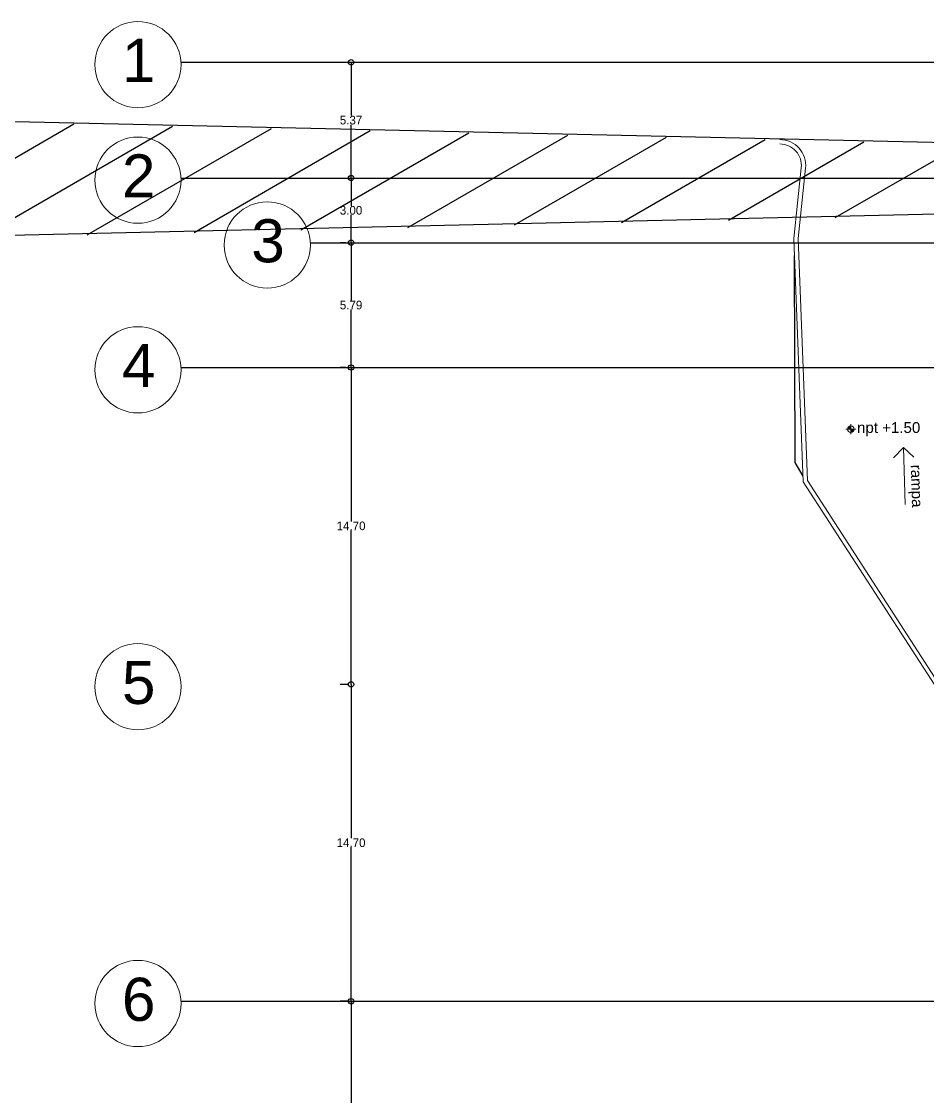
# Model space of a CAD drawing. Header units: millimetres. Extents: x 744843 to 745492, y 2520966 to 2521458.
# Drawn here: x 745288.61 to 745330.64, y 2521119.69 to 2521169.56 of the extents above; entities that cross this region are included whole.
import ezdxf
from ezdxf.enums import TextEntityAlignment as Align

# ---------------------------------------------------------------- set-up
doc = ezdxf.new("R2010")
doc.units = ezdxf.units.MM
doc.header["$PDMODE"] = 35
doc.header["$PDSIZE"] = 1
for name, color, linetype in [('A_Arco', 22, 'Continuous'), ('A_Cotas_Ejes', 8, 'Continuous'), ('A_Ejes', 8, 'Continuous'), ('A_Taludes', 52, 'Continuous')]:
    doc.layers.add(name, color=color, linetype=linetype)
for name, color, linetype, lineweight in [('A_Escaleras', 52, 'Continuous', 20), ('A_Muros', 30, 'Continuous', 20), ('A_Niveles', 1, 'Continuous', 20), ('A_Textos', 4, 'Continuous', 20)]:
    doc.layers.add(name, color=color, linetype=linetype, lineweight=lineweight)
doc.styles.add('Arial', font='arial.ttf', dxfattribs={"height": 1})
doc.styles.add('escal 300', font='arial.ttf', dxfattribs={"height": 0.5})
doc.dimstyles.new('EJES', dxfattribs={"dimtxt": 0.25, "dimasz": 0.25, "dimexe": 0.5, "dimexo": 0.25, "dimgap": 0.01, "dimtad": 0, "dimtih": 1, "dimtoh": 1, "dimzin": 4, "dimdsep": 46, "dimtxsty": 'Standard', "dimblk": 'ORIGIN', "dimcen": 0.09, "dimclrd": 8, "dimclre": 8, "dimclrt": 4, "dimadec": 1, "dimazin": 0, "dimtfac": 1, "dimtofl": 0, "dimtmove": 2, "dimatfit": 3, "dimfxl": 0.15, "dimtolj": 1, "dimtzin": 0, "dimlwd": -1, "dimlwe": -1, "dimarcsym": 0})

# ---------------------------------------------------------------- blocks, each defined once
blk = doc.blocks.new('niveles')
at = {"layer": 'A_Niveles'}
h = blk.add_hatch(color=256, dxfattribs=at)
h.paths.add_polyline_path([(-0.438, 0.174), (-0.289, 0.174), (-0.289, 0.323, 0.414214)])
h.paths.add_polyline_path([(-0.14, 0.174), (-0.289, 0.174), (-0.289, 0.025, 0.414214)])
for p, q in [((-0.525, 0.174), (-0.054, 0.174)), ((-0.479, 0.174), (-0.094, 0.174)), ((-0.289, 0.409), (-0.289, -0.061))]:
    blk.add_line(p, q, dxfattribs=at)
blk.add_circle((-0.289, 0.174), 0.149, dxfattribs=at)
at = {"layer": 'A_Textos', "ltscale": 0.0065, "width": 1.2}
blk.add_attdef('NIVEL', (0, 0), '', height=0.3, dxfattribs=at)
blk = doc.blocks.new('boya-eje-2')
at = {"layer": 'A_Textos', "color": 5}
blk.add_circle((0, -2), 2, dxfattribs=at)
at = {"layer": 'A_Textos', "ltscale": 0.1, "style": 'Arial'}
blk.add_attdef('A', text='', height=2, dxfattribs=at).set_placement((0.036, -1.804), align=Align.MIDDLE_CENTER)
blk = doc.blocks.new('_Origin')
at = {"color": 0, "linetype": 'ByBlock', "lineweight": -2}
blk.add_line((0, 0), (-1, 0), dxfattribs=at)
blk.add_circle((0, 0), 0.5, dxfattribs=at)
blk = doc.blocks.new('*D283')
at = {"layer": 'A_Cotas_Ejes', "color": 8, "transparency": 16777216}
for p, q in [((745304.149, 2521153.508), (745304.399, 2521153.508)), ((745303.899, 2521153.258), (745303.899, 2521146.368)), ((745303.899, 2521139.058), (745303.899, 2521145.948)), ((745303.649, 2521138.808), (745303.399, 2521138.808))]:
    blk.add_line(p, q, dxfattribs=at)
at = {"layer": 'Defpoints', "color": 0, "transparency": 16777216}
for p in [(745303.899, 2521153.508), (745303.899, 2521138.808), (745303.899, 2521138.808)]:
    blk.add_point(p, dxfattribs=at)
at = {"layer": 'A_Cotas_Ejes', "color": 8, "transparency": 16777216, "xscale": 0.25, "yscale": 0.25, "zscale": 0.25}
for p, rotation in [((745303.899, 2521153.508), 90), ((745303.899, 2521138.808), 270)]:
    blk.add_blockref('_Origin', p, dxfattribs=dict(at, rotation=rotation))
at = {"layer": 'A_Cotas_Ejes', "color": 4, "transparency": 16777216, "insert": (745303.899, 2521146.158), "char_height": 0.4, "attachment_point": 5}
blk.add_mtext('\\A1;14.70', dxfattribs=at)
blk = doc.blocks.new('*D284')
at = {"layer": 'A_Cotas_Ejes', "color": 8, "transparency": 16777216}
for p, q in [((745303.774, 2521138.808), (745303.399, 2521138.808)), ((745303.899, 2521138.558), (745303.899, 2521131.668)), ((745303.899, 2521124.358), (745303.899, 2521131.248)), ((745303.774, 2521124.108), (745303.399, 2521124.108))]:
    blk.add_line(p, q, dxfattribs=at)
at = {"layer": 'Defpoints', "color": 0, "transparency": 16777216}
for p in [(745304.024, 2521138.808), (745303.899, 2521124.108), (745304.024, 2521124.108)]:
    blk.add_point(p, dxfattribs=at)
at = {"layer": 'A_Cotas_Ejes', "color": 8, "transparency": 16777216, "xscale": 0.25, "yscale": 0.25, "zscale": 0.25}
for p, rotation in [((745303.899, 2521138.808), 90), ((745303.899, 2521124.108), 270)]:
    blk.add_blockref('_Origin', p, dxfattribs=dict(at, rotation=rotation))
at = {"layer": 'A_Cotas_Ejes', "color": 4, "transparency": 16777216, "insert": (745303.899, 2521131.458), "char_height": 0.4, "attachment_point": 5}
blk.add_mtext('\\A1;14.70', dxfattribs=at)
blk = doc.blocks.new('*D285')
at = {"layer": 'A_Cotas_Ejes', "color": 8, "transparency": 16777216}
for p, q in [((745303.649, 2521124.108), (745303.399, 2521124.108)), ((745303.899, 2521123.858), (745303.899, 2521116.968)), ((745303.899, 2521109.658), (745303.899, 2521116.548)), ((745303.649, 2521109.408), (745303.399, 2521109.408))]:
    blk.add_line(p, q, dxfattribs=at)
at = {"layer": 'Defpoints', "color": 0, "transparency": 16777216}
for p in [(745303.899, 2521124.108), (745303.899, 2521109.408), (745303.899, 2521109.408)]:
    blk.add_point(p, dxfattribs=at)
at = {"layer": 'A_Cotas_Ejes', "color": 8, "transparency": 16777216, "xscale": 0.25, "yscale": 0.25, "zscale": 0.25}
for p, rotation in [((745303.899, 2521124.108), 90), ((745303.899, 2521109.408), 270)]:
    blk.add_blockref('_Origin', p, dxfattribs=dict(at, rotation=rotation))
at = {"layer": 'A_Cotas_Ejes', "color": 4, "transparency": 16777216, "insert": (745303.899, 2521116.758), "char_height": 0.4, "attachment_point": 5}
blk.add_mtext('\\A1;14.70', dxfattribs=at)
blk = doc.blocks.new('*D290')
at = {"layer": 'A_Cotas_Ejes', "color": 8, "transparency": 16777216}
for p, q in [((745303.649, 2521159.298), (745303.399, 2521159.298)), ((745303.899, 2521159.048), (745303.899, 2521156.613)), ((745303.899, 2521153.758), (745303.899, 2521156.193)), ((745303.649, 2521153.508), (745303.399, 2521153.508))]:
    blk.add_line(p, q, dxfattribs=at)
at = {"layer": 'Defpoints', "color": 0, "transparency": 16777216}
for p in [(745303.899, 2521159.298), (745303.899, 2521153.508), (745303.899, 2521153.508)]:
    blk.add_point(p, dxfattribs=at)
at = {"layer": 'A_Cotas_Ejes', "color": 8, "transparency": 16777216, "xscale": 0.25, "yscale": 0.25, "zscale": 0.25}
for p, rotation in [((745303.899, 2521159.298), 90), ((745303.899, 2521153.508), 270)]:
    blk.add_blockref('_Origin', p, dxfattribs=dict(at, rotation=rotation))
at = {"layer": 'A_Cotas_Ejes', "color": 4, "transparency": 16777216, "insert": (745303.899, 2521156.403), "char_height": 0.4, "attachment_point": 5}
blk.add_mtext('\\A1;5.79', dxfattribs=at)
blk = doc.blocks.new('*D291')
at = {"layer": 'A_Cotas_Ejes', "color": 8, "transparency": 16777216}
for p, q in [((745303.899, 2521162.048), (745303.899, 2521161.008)), ((745304.149, 2521162.298), (745304.399, 2521162.298)), ((745303.899, 2521159.548), (745303.899, 2521160.588)), ((745304.149, 2521159.298), (745304.399, 2521159.298))]:
    blk.add_line(p, q, dxfattribs=at)
at = {"layer": 'Defpoints', "color": 0, "transparency": 16777216}
for p in [(745303.899, 2521162.298), (745303.899, 2521159.298), (745303.899, 2521159.298)]:
    blk.add_point(p, dxfattribs=at)
at = {"layer": 'A_Cotas_Ejes', "color": 8, "transparency": 16777216, "xscale": 0.25, "yscale": 0.25, "zscale": 0.25}
for p, rotation in [((745303.899, 2521162.298), 90), ((745303.899, 2521159.298), 270)]:
    blk.add_blockref('_Origin', p, dxfattribs=dict(at, rotation=rotation))
at = {"layer": 'A_Cotas_Ejes', "color": 4, "transparency": 16777216, "insert": (745303.899, 2521160.798), "char_height": 0.4, "attachment_point": 5}
blk.add_mtext('\\A1;3.00', dxfattribs=at)
blk = doc.blocks.new('*D292')
at = {"layer": 'A_Cotas_Ejes', "color": 8, "transparency": 16777216}
for p, q in [((745303.899, 2521167.418), (745303.899, 2521165.193)), ((745304.149, 2521167.668), (745304.399, 2521167.668)), ((745303.899, 2521162.548), (745303.899, 2521164.773)), ((745304.149, 2521162.298), (745304.399, 2521162.298))]:
    blk.add_line(p, q, dxfattribs=at)
at = {"layer": 'Defpoints', "color": 0, "transparency": 16777216}
for p in [(745303.899, 2521167.668), (745303.899, 2521162.298), (745303.899, 2521162.298)]:
    blk.add_point(p, dxfattribs=at)
at = {"layer": 'A_Cotas_Ejes', "color": 8, "transparency": 16777216, "xscale": 0.25, "yscale": 0.25, "zscale": 0.25}
for p, rotation in [((745303.899, 2521167.668), 90), ((745303.899, 2521162.298), 270)]:
    blk.add_blockref('_Origin', p, dxfattribs=dict(at, rotation=rotation))
at = {"layer": 'A_Cotas_Ejes', "color": 4, "transparency": 16777216, "insert": (745303.899, 2521164.983), "char_height": 0.4, "attachment_point": 5}
blk.add_mtext('\\A1;5.37', dxfattribs=at)

msp = doc.modelspace()

# ---------------------------------------------------------------- hatches: boundary and pattern name
at = {"layer": 'A_Arco'}
h = msp.add_hatch(dxfattribs=at)
h.set_pattern_fill('LINE', color=256, scale=0.75, angle=30.0147, style=0)
h.set_pattern_definition([(30.01473568, (-1312.633, 561.468), (-1.1911553357, 2.0619167123), [])])
h.paths.add_polyline_path([(745151.631, 2521167.947), (745404.311, 2521162.258), (745151.634, 2521156.44)])

# ---------------------------------------------------------------- linework, layer by layer
msp.add_lwpolyline([(745151.652, 2521167.997), (745404.332, 2521162.308), (745151.655, 2521156.49)], close=True, dxfattribs=at)
at = {"layer": 'A_Ejes', "ltscale": 0.5}
for p, q in [((745296.02, 2521167.668), (745459.353, 2521167.668)), ((745296.02, 2521162.298), (745459.353, 2521162.298)), ((745302.007, 2521159.298), (745459.353, 2521159.298)), ((745296.02, 2521153.508), (745459.353, 2521153.508)), ((745296.02, 2521124.108), (745459.353, 2521124.108))]:
    msp.add_line(p, q, dxfattribs=at)
at = {"layer": 'A_Escaleras'}
for points in [[(745329.069, 2521149.318), (745329.523, 2521149.802)], [(745329.609, 2521147.151), (745329.523, 2521149.802)], [(745330.007, 2521149.349), (745329.523, 2521149.802)]]:
    msp.add_lwpolyline(points, dxfattribs=at)
at = {"layer": 'A_Muros'}
for p, q in [((745324.434, 2521159.5), (745324.787, 2521162.772)), ((745324.986, 2521162.75), (745324.634, 2521159.493)), ((745324.876, 2521148.198), (745324.434, 2521159.5)), ((745324.634, 2521159.493), (745325.074, 2521148.26)), ((745330.975, 2521138.778), (745324.876, 2521148.198)), ((745325.074, 2521148.26), (745331.143, 2521138.885))]:
    msp.add_line(p, q, dxfattribs=at)
for radius in [1.2, 1]:
    msp.add_arc((745323.793, 2521162.879), radius, 353.8447, 90, dxfattribs=at)
at = {"layer": 'A_Taludes', "linetype": 'Continuous'}
msp.add_lwpolyline([(745324.866, 2521148.461), (745324.5, 2521149.098), (745324.465, 2521158.707)], dxfattribs=at)

# ---------------------------------------------------------------- block references
at = {"layer": 'A_Textos'}
for p, values in [((745294.01, 2521169.561), {'A': '1'}), ((745294.01, 2521164.201), {'A': '2'}), ((745300.01, 2521161.191), {'A': '3'}), ((745294.01, 2521155.401), {'A': '4'}), ((745294.01, 2521140.701), {'A': '5'}), ((745294.01, 2521126.001), {'A': '6'})]:
    msp.add_blockref('boya-eje-2', p, dxfattribs=at).add_auto_attribs(values)
ref = msp.add_blockref('niveles', (745327.375, 2521150.473), dxfattribs=at)
ref.add_attrib('NIVEL', 'npt +1.50', (745327.375, 2521150.473), dxfattribs={"ltscale": 0.0065, "height": 0.5, "style": 'Arial'})

# ---------------------------------------------------------------- texts
at = {"layer": 'A_Textos', "ltscale": 0.1, "insert": (745329.745, 2521147.997), "char_height": 0.5, "width": 8.38532, "attachment_point": 8, "rotation": 271.8588, "style": 'escal 300'}
msp.add_mtext('rampa', dxfattribs=at)

# ---------------------------------------------------------------- dimensions: what is measured, and where the dimension line sits
at = {"layer": 'A_Cotas_Ejes'}
for p1, p2, distance, picture, middle in [((745303.899, 2521167.668), (745303.899, 2521162.298), 0, '*D292', (745303.899, 2521164.983)), ((745303.899, 2521162.298), (745303.899, 2521159.298), 0, '*D291', (745303.899, 2521160.798)), ((745303.899, 2521159.298), (745303.899, 2521153.508), 0, '*D290', (745303.899, 2521156.403)), ((745303.899, 2521153.508), (745303.899, 2521138.808), 0, '*D283', (745303.899, 2521146.158)), ((745304.024, 2521138.808), (745304.024, 2521124.108), -0.125, '*D284', (745303.899, 2521131.458)), ((745303.899, 2521124.108), (745303.899, 2521109.408), 0, '*D285', (745303.899, 2521116.758))]:
    dim = msp.add_aligned_dim(p1=p1, p2=p2, distance=distance, dimstyle='EJES', override={"dimtxt": 0.4}, dxfattribs=at)
    dim.commit()
    dim.dimension.update_dxf_attribs({"geometry": picture, "text_midpoint": middle})

doc.saveas('drawing.dxf')
